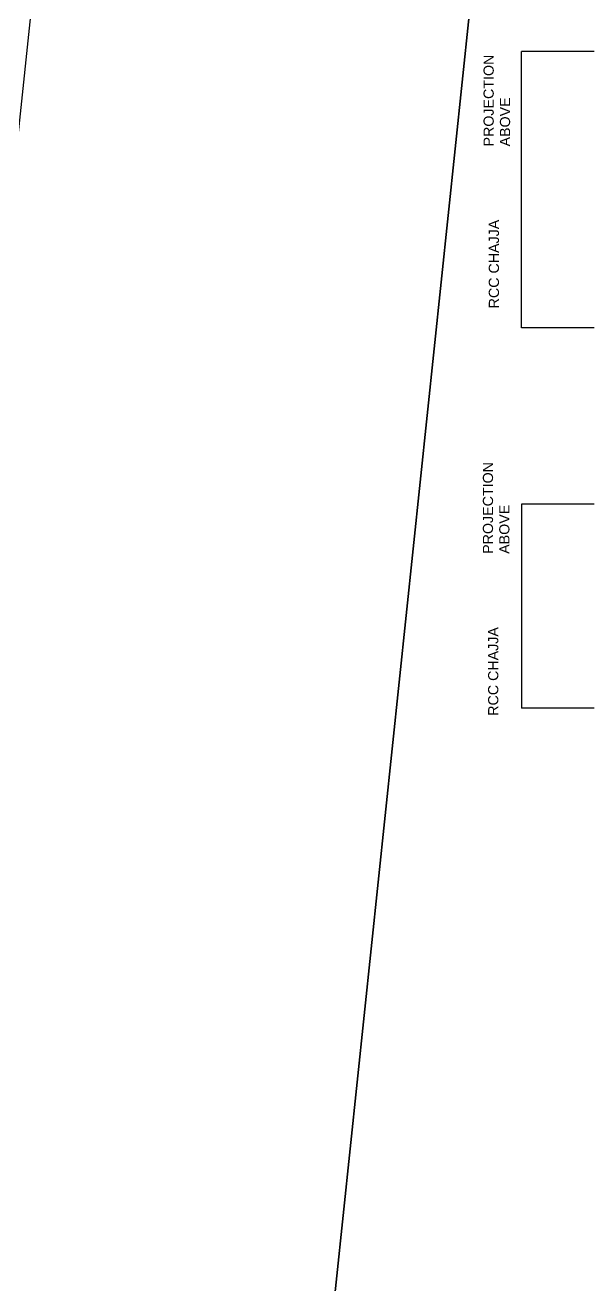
# Model space of a CAD drawing. Header units: millimetres. Extents: x 90 to 321, y 179 to 304.
# Drawn here: x 108.93 to 112.81, y 223.06 to 231.72 of the extents above; entities that cross this region are included whole.
import ezdxf

# ---------------------------------------------------------------- set-up
doc = ezdxf.new("R2010")
doc.units = ezdxf.units.MM
doc.linetypes.add('HIDDEN2', pattern=[4.7625, 3.175, -1.5875])
doc.styles.get("Standard").update_dxf_attribs({"font": 'arial.ttf'})

msp = doc.modelspace()

# ---------------------------------------------------------------- linework, layer by layer
at = {"linetype": 'HIDDEN2'}
for p, q in [((112.83788, 231.5395), (112.33788, 231.5395)), ((112.33788, 229.6395), (112.33788, 231.5395)), ((112.83788, 229.6395), (112.33788, 229.6395)), ((112.83788, 228.42636), (112.33788, 228.42636)), ((112.33788, 228.42636), (112.33788, 227.02422)), ((112.83788, 227.02422), (112.33788, 227.02422))]:
    msp.add_line(p, q, dxfattribs=at)
at = {"color": 2, "true_color": 0xf1eb1f}
msp.add_lwpolyline([(112.79592, 239.58052), (125.84837, 244.3157, -0.4102277), (131.61329, 239.60052), (131.19211, 209.97577, -0.3444312), (128.83117, 207.04198), (109.3314, 206.57594), (112.79592, 239.58052)], format="xyb", dxfattribs=at)
at = {"color": 114, "true_color": 0x139b48}
msp.add_lwpolyline([(105.77416, 240.86275), (110.07792, 242.42407), (105.92838, 202.89358), (99.28701, 202.73485), (105.77416, 240.86275)], dxfattribs=at)
at = {"color": 9, "true_color": 0xd19cc7}
msp.add_lwpolyline([(112.79592, 239.58052), (109.3314, 206.57594)], dxfattribs=at)

# ---------------------------------------------------------------- texts
for s, height, p in [('PROJECTION ', 0.0700925, (112.14661, 230.88603)), ('ABOVE', 0.070093, (112.25921, 230.88603)), ('RCC CHAJJA', 0.070093, (112.1827, 229.77289)), ('PROJECTION ', 0.0700925, (112.14189, 228.0851)), ('ABOVE', 0.070093, (112.25449, 228.0851)), ('RCC CHAJJA', 0.070093, (112.17798, 226.97196))]:
    msp.add_text(s, height=height, rotation=90).set_placement(p)

doc.saveas('drawing.dxf')
